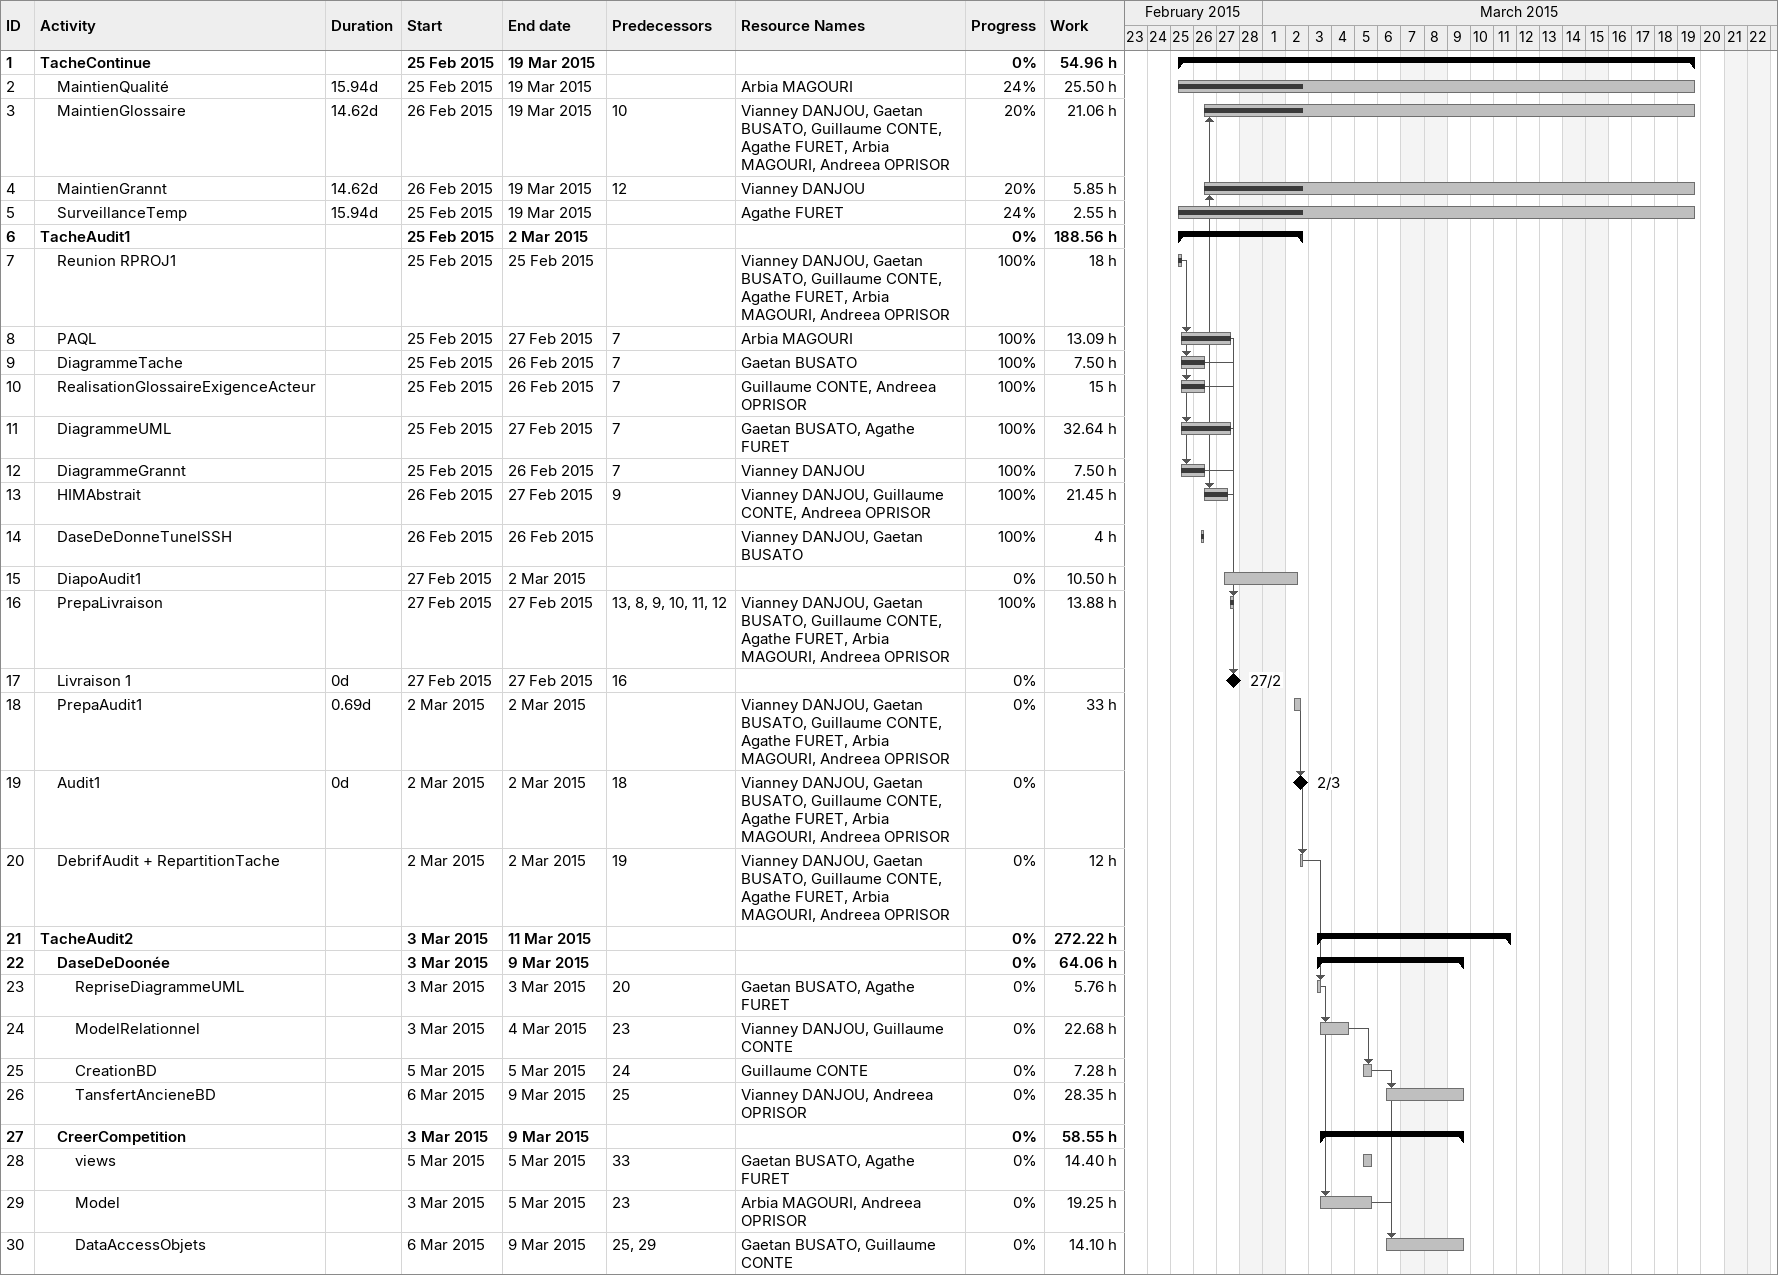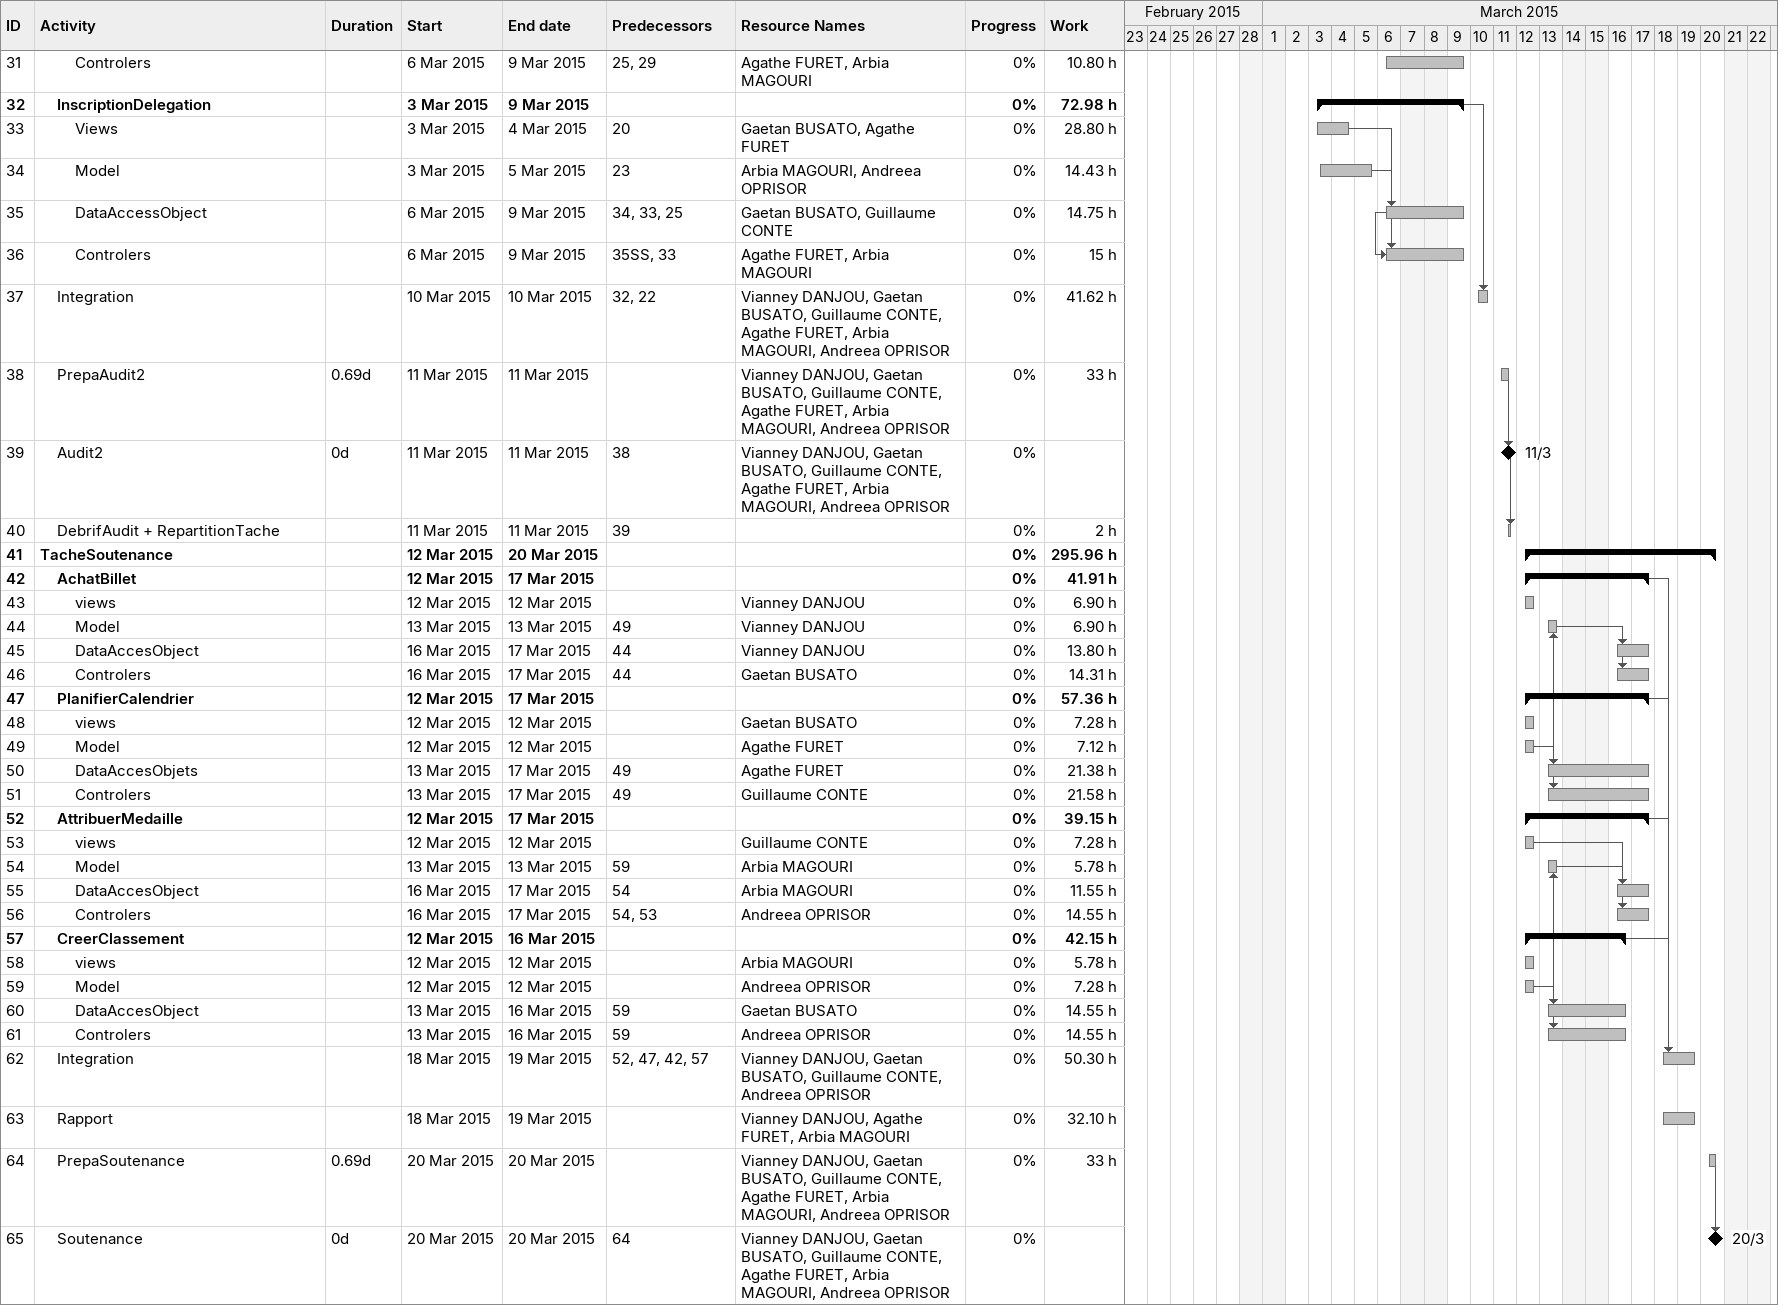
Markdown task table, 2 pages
| ID | Level | Task | Duration | Start | Finish | Predecessors | Resources | % complete | Work (h) |
|---|---|---|---|---|---|---|---|---|---|
| 1 | 1 | **TacheContinue** |  | 2015-02-25 | 2015-03-19 |  |  | 0 | 54.96 |
| 2 | 2 | MaintienQualité | 15.94d | 2015-02-25 | 2015-03-19 |  | Arbia MAGOURI | 24 | 25.50 |
| 3 | 2 | MaintienGlossaire | 14.62d | 2015-02-26 | 2015-03-19 | 10 | Vianney DANJOU, Gaetan BUSATO, Guillaume CONTE, Agathe FURET, Arbia MAGOURI, Andreea OPRISOR | 20 | 21.06 |
| 4 | 2 | MaintienGrannt | 14.62d | 2015-02-26 | 2015-03-19 | 12 | Vianney DANJOU | 20 | 5.85 |
| 5 | 2 | SurveillanceTemp | 15.94d | 2015-02-25 | 2015-03-19 |  | Agathe FURET | 24 | 2.55 |
| 6 | 1 | **TacheAudit1** |  | 2015-02-25 | 2015-03-02 |  |  | 0 | 188.56 |
| 7 | 2 | Reunion RPROJ1 |  | 2015-02-25 | 2015-02-25 |  | Vianney DANJOU, Gaetan BUSATO, Guillaume CONTE, Agathe FURET, Arbia MAGOURI, Andreea OPRISOR | 100 | 18 |
| 8 | 2 | PAQL |  | 2015-02-25 | 2015-02-27 | 7 | Arbia MAGOURI | 100 | 13.09 |
| 9 | 2 | DiagrammeTache |  | 2015-02-25 | 2015-02-26 | 7 | Gaetan BUSATO | 100 | 7.50 |
| 10 | 2 | RealisationGlossaireExigenceActeur |  | 2015-02-25 | 2015-02-26 | 7 | Guillaume CONTE, Andreea OPRISOR | 100 | 15 |
| 11 | 2 | DiagrammeUML |  | 2015-02-25 | 2015-02-27 | 7 | Gaetan BUSATO, Agathe FURET | 100 | 32.64 |
| 12 | 2 | DiagrammeGrannt |  | 2015-02-25 | 2015-02-26 | 7 | Vianney DANJOU | 100 | 7.50 |
| 13 | 2 | HIMAbstrait |  | 2015-02-26 | 2015-02-27 | 9 | Vianney DANJOU, Guillaume CONTE, Andreea OPRISOR | 100 | 21.45 |
| 14 | 2 | DaseDeDonneTunelSSH |  | 2015-02-26 | 2015-02-26 |  | Vianney DANJOU, Gaetan BUSATO | 100 | 4 |
| 15 | 2 | DiapoAudit1 |  | 2015-02-27 | 2015-03-02 |  |  | 0 | 10.50 |
| 16 | 2 | PrepaLivraison |  | 2015-02-27 | 2015-02-27 | 13, 8, 9, 10, 11, 12 | Vianney DANJOU, Gaetan BUSATO, Guillaume CONTE, Agathe FURET, Arbia MAGOURI, Andreea OPRISOR | 100 | 13.88 |
| 17 | 2 | Livraison 1 | 0d | 2015-02-27 | 2015-02-27 | 16 |  | 0 |  |
| 18 | 2 | PrepaAudit1 | 0.69d | 2015-03-02 | 2015-03-02 |  | Vianney DANJOU, Gaetan BUSATO, Guillaume CONTE, Agathe FURET, Arbia MAGOURI, Andreea OPRISOR | 0 | 33 |
| 19 | 2 | Audit1 | 0d | 2015-03-02 | 2015-03-02 | 18 | Vianney DANJOU, Gaetan BUSATO, Guillaume CONTE, Agathe FURET, Arbia MAGOURI, Andreea OPRISOR | 0 |  |
| 20 | 2 | DebrifAudit + RepartitionTache |  | 2015-03-02 | 2015-03-02 | 19 | Vianney DANJOU, Gaetan BUSATO, Guillaume CONTE, Agathe FURET, Arbia MAGOURI, Andreea OPRISOR | 0 | 12 |
| 21 | 1 | **TacheAudit2** |  | 2015-03-03 | 2015-03-11 |  |  | 0 | 272.22 |
| 22 | 2 | **DaseDeDoonée** |  | 2015-03-03 | 2015-03-09 |  |  | 0 | 64.06 |
| 23 | 3 | RepriseDiagrammeUML |  | 2015-03-03 | 2015-03-03 | 20 | Gaetan BUSATO, Agathe FURET | 0 | 5.76 |
| 24 | 3 | ModelRelationnel |  | 2015-03-03 | 2015-03-04 | 23 | Vianney DANJOU, Guillaume CONTE | 0 | 22.68 |
| 25 | 3 | CreationBD |  | 2015-03-05 | 2015-03-05 | 24 | Guillaume CONTE | 0 | 7.28 |
| 26 | 3 | TansfertAncieneBD |  | 2015-03-06 | 2015-03-09 | 25 | Vianney DANJOU, Andreea OPRISOR | 0 | 28.35 |
| 27 | 2 | **CreerCompetition** |  | 2015-03-03 | 2015-03-09 |  |  | 0 | 58.55 |
| 28 | 3 | views |  | 2015-03-05 | 2015-03-05 | 33 | Gaetan BUSATO, Agathe FURET | 0 | 14.40 |
| 29 | 3 | Model |  | 2015-03-03 | 2015-03-05 | 23 | Arbia MAGOURI, Andreea OPRISOR | 0 | 19.25 |
| 30 | 3 | DataAccessObjets |  | 2015-03-06 | 2015-03-09 | 25, 29 | Gaetan BUSATO, Guillaume CONTE | 0 | 14.10 |
| 31 | 3 | Controlers |  | 2015-03-06 | 2015-03-09 | 25, 29 | Agathe FURET, Arbia MAGOURI | 0 | 10.80 |
| 32 | 2 | **InscriptionDelegation** |  | 2015-03-03 | 2015-03-09 |  |  | 0 | 72.98 |
| 33 | 3 | Views |  | 2015-03-03 | 2015-03-04 | 20 | Gaetan BUSATO, Agathe FURET | 0 | 28.80 |
| 34 | 3 | Model |  | 2015-03-03 | 2015-03-05 | 23 | Arbia MAGOURI, Andreea OPRISOR | 0 | 14.43 |
| 35 | 3 | DataAccessObject |  | 2015-03-06 | 2015-03-09 | 34, 33, 25 | Gaetan BUSATO, Guillaume CONTE | 0 | 14.75 |
| 36 | 3 | Controlers |  | 2015-03-06 | 2015-03-09 | 35SS, 33 | Agathe FURET, Arbia MAGOURI | 0 | 15 |
| 37 | 2 | Integration |  | 2015-03-10 | 2015-03-10 | 32, 22 | Vianney DANJOU, Gaetan BUSATO, Guillaume CONTE, Agathe FURET, Arbia MAGOURI, Andreea OPRISOR | 0 | 41.62 |
| 38 | 2 | PrepaAudit2 | 0.69d | 2015-03-11 | 2015-03-11 |  | Vianney DANJOU, Gaetan BUSATO, Guillaume CONTE, Agathe FURET, Arbia MAGOURI, Andreea OPRISOR | 0 | 33 |
| 39 | 2 | Audit2 | 0d | 2015-03-11 | 2015-03-11 | 38 | Vianney DANJOU, Gaetan BUSATO, Guillaume CONTE, Agathe FURET, Arbia MAGOURI, Andreea OPRISOR | 0 |  |
| 40 | 2 | DebrifAudit + RepartitionTache |  | 2015-03-11 | 2015-03-11 | 39 |  | 0 | 2 |
| 41 | 1 | **TacheSoutenance** |  | 2015-03-12 | 2015-03-20 |  |  | 0 | 295.96 |
| 42 | 2 | **AchatBillet** |  | 2015-03-12 | 2015-03-17 |  |  | 0 | 41.91 |
| 43 | 3 | views |  | 2015-03-12 | 2015-03-12 |  | Vianney DANJOU | 0 | 6.90 |
| 44 | 3 | Model |  | 2015-03-13 | 2015-03-13 | 49 | Vianney DANJOU | 0 | 6.90 |
| 45 | 3 | DataAccesObject |  | 2015-03-16 | 2015-03-17 | 44 | Vianney DANJOU | 0 | 13.80 |
| 46 | 3 | Controlers |  | 2015-03-16 | 2015-03-17 | 44 | Gaetan BUSATO | 0 | 14.31 |
| 47 | 2 | **PlanifierCalendrier** |  | 2015-03-12 | 2015-03-17 |  |  | 0 | 57.36 |
| 48 | 3 | views |  | 2015-03-12 | 2015-03-12 |  | Gaetan BUSATO | 0 | 7.28 |
| 49 | 3 | Model |  | 2015-03-12 | 2015-03-12 |  | Agathe FURET | 0 | 7.12 |
| 50 | 3 | DataAccesObjets |  | 2015-03-13 | 2015-03-17 | 49 | Agathe FURET | 0 | 21.38 |
| 51 | 3 | Controlers |  | 2015-03-13 | 2015-03-17 | 49 | Guillaume CONTE | 0 | 21.58 |
| 52 | 2 | **AttribuerMedaille** |  | 2015-03-12 | 2015-03-17 |  |  | 0 | 39.15 |
| 53 | 3 | views |  | 2015-03-12 | 2015-03-12 |  | Guillaume CONTE | 0 | 7.28 |
| 54 | 3 | Model |  | 2015-03-13 | 2015-03-13 | 59 | Arbia MAGOURI | 0 | 5.78 |
| 55 | 3 | DataAccesObject |  | 2015-03-16 | 2015-03-17 | 54 | Arbia MAGOURI | 0 | 11.55 |
| 56 | 3 | Controlers |  | 2015-03-16 | 2015-03-17 | 54, 53 | Andreea OPRISOR | 0 | 14.55 |
| 57 | 2 | **CreerClassement** |  | 2015-03-12 | 2015-03-16 |  |  | 0 | 42.15 |
| 58 | 3 | views |  | 2015-03-12 | 2015-03-12 |  | Arbia MAGOURI | 0 | 5.78 |
| 59 | 3 | Model |  | 2015-03-12 | 2015-03-12 |  | Andreea OPRISOR | 0 | 7.28 |
| 60 | 3 | DataAccesObject |  | 2015-03-13 | 2015-03-16 | 59 | Gaetan BUSATO | 0 | 14.55 |
| 61 | 3 | Controlers |  | 2015-03-13 | 2015-03-16 | 59 | Andreea OPRISOR | 0 | 14.55 |
| 62 | 2 | Integration |  | 2015-03-18 | 2015-03-19 | 52, 47, 42, 57 | Vianney DANJOU, Gaetan BUSATO, Guillaume CONTE, Andreea OPRISOR | 0 | 50.30 |
| 63 | 2 | Rapport |  | 2015-03-18 | 2015-03-19 |  | Vianney DANJOU, Agathe FURET, Arbia MAGOURI | 0 | 32.10 |
| 64 | 2 | PrepaSoutenance | 0.69d | 2015-03-20 | 2015-03-20 |  | Vianney DANJOU, Gaetan BUSATO, Guillaume CONTE, Agathe FURET, Arbia MAGOURI, Andreea OPRISOR | 0 | 33 |
| 65 | 2 | Soutenance | 0d | 2015-03-20 | 2015-03-20 | 64 | Vianney DANJOU, Gaetan BUSATO, Guillaume CONTE, Agathe FURET, Arbia MAGOURI, Andreea OPRISOR | 0 |  |
